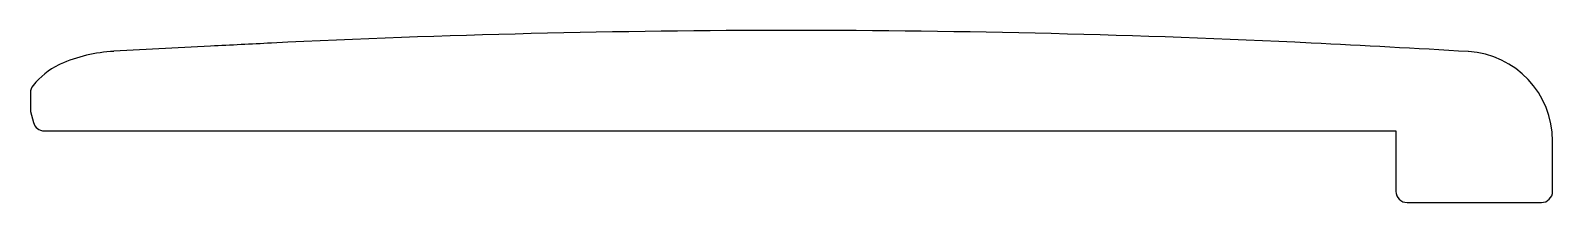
# Model space of a CAD drawing. Extents: x 914 to 948, y 365.7 to 369.6.
import ezdxf

# ---------------------------------------------------------------- set-up
doc = ezdxf.new("R2010")
doc.units = 0
doc.layers.get('0').update_dxf_attribs({"linetype": 'CONTINUOUS'})

msp = doc.modelspace()

# ---------------------------------------------------------------- linework, layer by layer
for p, q in [((918.01, 369.201), (915.851, 369.087)), ((913.988, 368.164), (913.988, 367.742)), ((913.988, 367.742), (914.054, 367.497)), ((914.295, 367.311), (944.488, 367.311)), ((944.488, 367.311), (944.488, 365.961)), ((947.988, 365.961), (947.988, 367.084)), ((944.738, 365.711), (947.738, 365.711))]:
    msp.add_line(p, q)
for centre, radius, start, end in [((934.943, 48.834), 320.814, 92.78212, 93.02542), ((930.987, 130.22), 239.332, 87.21958, 92.78198), ((927.008, 48.326), 321.322, 86.59256, 87.21934), ((916.032, 365.658), 3.433, 93.0254, 113.7086), ((945.988, 367.084), 2, 0, 86.5913), ((915.483, 367.126), 1.872, 117.3574, 140.1788), ((914.853, 368.344), 0.5, 113.7086, 117.3574), ((914.238, 368.164), 0.25, 140.1788, 179.9994), ((914.295, 367.561), 0.25, 194.9998, 270), ((944.738, 365.961), 0.25, 180, 270), ((947.738, 365.961), 0.25, 270, 0)]:
    msp.add_arc(centre, radius, start, end)

doc.saveas('drawing.dxf')
